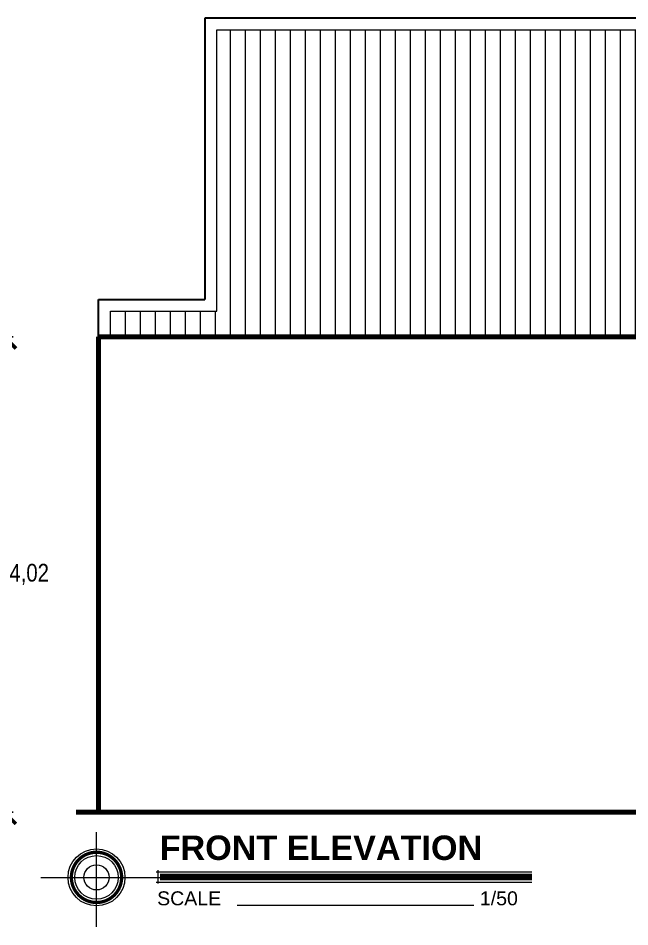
# Model space of a CAD drawing. Header units: millimetres. Extents: x 1119.4 to 1171.3, y 270.1 to 301.5.
# Drawn here: x 1130.2 to 1135.38, y 279.89 to 287.58 of the extents above; entities that cross this region are included whole.
import ezdxf

# ---------------------------------------------------------------- set-up
doc = ezdxf.new("R2010")
doc.units = ezdxf.units.MM
for name, color, linetype, lineweight in [('02', 196, 'Continuous', 20), ('03', 116, 'Continuous', 30), ('08', 252, 'Continuous', 80), ('1 MARGEN', 254, 'Continuous', 100), ('cotas', 86, 'Continuous', 15)]:
    doc.layers.add(name, color=color, linetype=linetype, lineweight=lineweight)
doc.styles.add('FITO', font='arial.ttf')
doc.styles.get("Standard").update_dxf_attribs({"font": 'ARIALN.TTF'})
doc.dimstyles.new('ISO-25', dxfattribs={"dimtxt": 0.15, "dimasz": 0.2, "dimexe": 0.075, "dimexo": 0.25, "dimgap": 0.05, "dimtad": 2, "dimtih": 1, "dimtoh": 1, "dimzin": 1, "dimtxsty": 'Standard', "dimblk": 'ARCHTICK', "dimcen": 1, "dimdle": 0.2, "dimclrd": 256, "dimclre": 256, "dimazin": 0, "dimtfac": 1, "dimtmove": 0, "dimatfit": 3, "dimldrblk": 'ARCHTICK', "dimfxl": 1, "dimarcsym": 0})

# ---------------------------------------------------------------- blocks, each defined once
blk = doc.blocks.new('_ArchTick')
at = {"color": 0, "linetype": 'ByBlock', "const_width": 0.15}
blk.add_lwpolyline([(-0.5, -0.5), (0.5, 0.5)], dxfattribs=at)
blk = doc.blocks.new('*D23')
at = {"layer": 'cotas', "lineweight": -2, "transparency": 16777216}
for p, q in [((1130.079731196747, 285.0846181739615), (1130.079731196747, 280.6607157349384)), ((1129.625902596861, 284.8846181739615), (1130.154731196747, 284.8846181739615)), ((1129.625902596861, 280.8607157349384), (1130.154731196747, 280.8607157349384))]:
    blk.add_line(p, q, dxfattribs=at)
at = {"layer": 'Defpoints', "color": 0, "transparency": 16777216}
for p in [(1129.375902596861, 284.8846181739615), (1129.375902596861, 280.8607157349384), (1130.079731196747, 280.8607157349384)]:
    blk.add_point(p, dxfattribs=at)
at = {"layer": 'cotas', "lineweight": -2, "transparency": 16777216, "xscale": 0.2, "yscale": 0.2, "zscale": 0.2}
for p, rotation in [((1130.079731196747, 284.8846181739615), 90), ((1130.079731196747, 280.8607157349384), 270)]:
    blk.add_blockref('_ArchTick', p, dxfattribs=dict(at, rotation=rotation))
at = {"layer": 'cotas', "color": 0, "transparency": 16777216, "insert": (1130.291446749271, 282.8726669544501), "char_height": 0.15, "attachment_point": 5}
blk.add_mtext('4,02', dxfattribs=at)

msp = doc.modelspace()

# ---------------------------------------------------------------- hatches: boundary and pattern name
at = {"layer": '02'}
h = msp.add_hatch(dxfattribs=at)
h.set_pattern_fill('LINE', color=24, scale=0.04, angle=90, style=0)
h.set_pattern_definition([(90, (1130.979354838255, 283.375740125182), (-0.127, 7.776250346772096e-18), [])])
h.paths.add_polyline_path([(1131.879354838256, 287.4807157349383), (1131.879354838256, 285.0999352471337), (1130.979354838256, 285.0999352471338), (1130.979354838256, 284.8846181739615), (1136.679354838257, 284.8846181739615), (1136.679354838257, 284.9870571983529), (1136.479354838257, 284.9870571983529), (1136.479354838257, 285.8557946980575), (1136.079354838256, 285.8557946980575), (1136.079354838257, 286.206677572367), (1137.559842192475, 287.4807157349382)])

# ---------------------------------------------------------------- linework, layer by layer
at = {"layer": '02', "color": 24}
msp.add_lwpolyline([(1130.979354838256, 284.8846181739615), (1130.979354838256, 285.0999352471338), (1131.879354838256, 285.0999352471338), (1131.879354838256, 287.4807157349383), (1137.559842192474, 287.4807157349382), (1136.079354838257, 286.2066775723669), (1136.079354838257, 285.8557946980575), (1136.479354838257, 285.8557946980575), (1136.479354838257, 284.9870571983529), (1136.679354838257, 284.9870571983529), (1136.679354838257, 284.8846181739615)], dxfattribs=at)
at = {"layer": '03'}
for p, q in [((1137.829354838256, 287.5807157349382), (1131.779354838256, 287.5807157349382)), ((1131.779354838256, 287.5807157349382), (1131.779354838256, 285.1999352471337)), ((1130.879354838256, 283.275740125182), (1130.879354838256, 285.1999352471337)), ((1130.879354838256, 285.1999352471337), (1131.779354838256, 285.1999352471337))]:
    msp.add_line(p, q, dxfattribs=at)
at = {"layer": '08'}
msp.add_lwpolyline([(1130.879354838256, 284.8846181739615), (1136.779354838256, 284.8846181739615), (1136.779354838256, 280.8607157349383), (1130.879354838256, 280.8607157349383)], close=True, dxfattribs=at)
at = {"layer": '1 MARGEN'}
msp.add_line((1130.68996436414, 280.8607157349384), (1140.554806813846, 280.8607157349384), dxfattribs=at)
at = {"layer": 'cotas', "color": 251, "linetype": 'Continuous'}
for p, q in [((1130.861462987458, 279.8889615977915), (1130.861462987458, 280.6914773443199)), ((1131.383023705883, 280.2559630252201), (1131.383023705883, 280.3678837349115)), ((1130.390657193459, 280.3075830027441), (1134.548113186097, 280.3075830027442)), ((1131.36766974888, 280.355516052361), (1134.548113186097, 280.355516052361)), ((1131.36766974888, 280.2668384844525), (1134.548113186097, 280.2668384844525)), ((1132.053137082008, 280.0711803115819), (1134.0565632528, 280.0711803115819))]:
    msp.add_line(p, q, dxfattribs=at)
at = {"layer": 'cotas', "const_width": 0.02771173944}
msp.add_lwpolyline([(1130.861462987458, 280.5204091604466, 1760.380359204241), (1130.861946578332, 280.5204086134623, 1760.380359204241)], format="xyb", dxfattribs=at)
at = {"layer": 'cotas', "const_width": 0.05542347888000001}
msp.add_lwpolyline([(1131.399650749566, 280.3111772696063), (1134.548113186097, 280.3111772696063)], dxfattribs=at)
at = {"layer": 'cotas', "color": 251, "linetype": 'Continuous'}
for radius in [0.24120298008576, 0.1844493377126401, 0.1064130794496]:
    msp.add_circle((1130.861462987458, 280.3075830027441), radius, dxfattribs=at)

# ---------------------------------------------------------------- texts
at = {"layer": 'cotas', "style": 'FITO'}
for s, p in [('SCALE', (1131.37471858648, 280.0711803115819)), ('1/50', (1134.107309754748, 280.0711803115819))]:
    msp.add_text(s, height=0.118236754944, dxfattribs=at).set_placement(p)
at = {"layer": 'cotas', "insert": (1131.396065136805, 280.6618850852159), "char_height": 0.206976, "width": 10.21889305527503, "attachment_point": 1}
msp.add_mtext('{\\fArial|b1|i0|c0|p34;FRONT ELEVATION}', dxfattribs=at)

# ---------------------------------------------------------------- dimensions: what is measured, and where the dimension line sits
at = {"layer": 'cotas'}
dim = msp.add_linear_dim(base=(1130.079731196747, 280.8607157349384), p1=(1129.375902596861, 284.8846181739615), p2=(1129.375902596861, 280.8607157349384), angle=90, dimstyle='ISO-25', dxfattribs=at)
dim.commit()
dim.dimension.update_dxf_attribs({"geometry": '*D23', "text_midpoint": (1130.291446749271, 282.8726669544501)})

doc.saveas('drawing.dxf')
